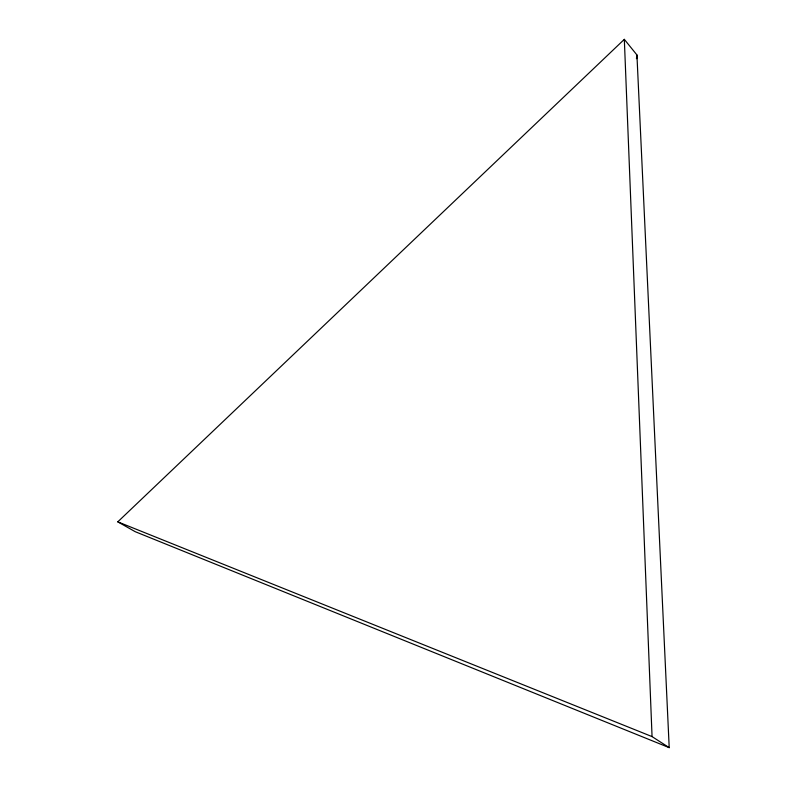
<?xml version="1.0" encoding="UTF-8"?>
<svg xmlns="http://www.w3.org/2000/svg" width="787" height="787" viewBox="0 0 787 787"><rect width="100%" height="100%" fill="white"/><g stroke="black" fill="none" stroke-linecap="round" stroke-linejoin="round"><path stroke-width="1.18" d="M636.84 58.632L636.929 54.952L624.327 39.35L117.794 521.84L135.167 531.668L669.206 747.65L636.929 54.952L636.427 58.592M117.794 521.84L652.059 736.602L669.206 747.65M624.327 39.35L652.059 736.602"/></g></svg>
